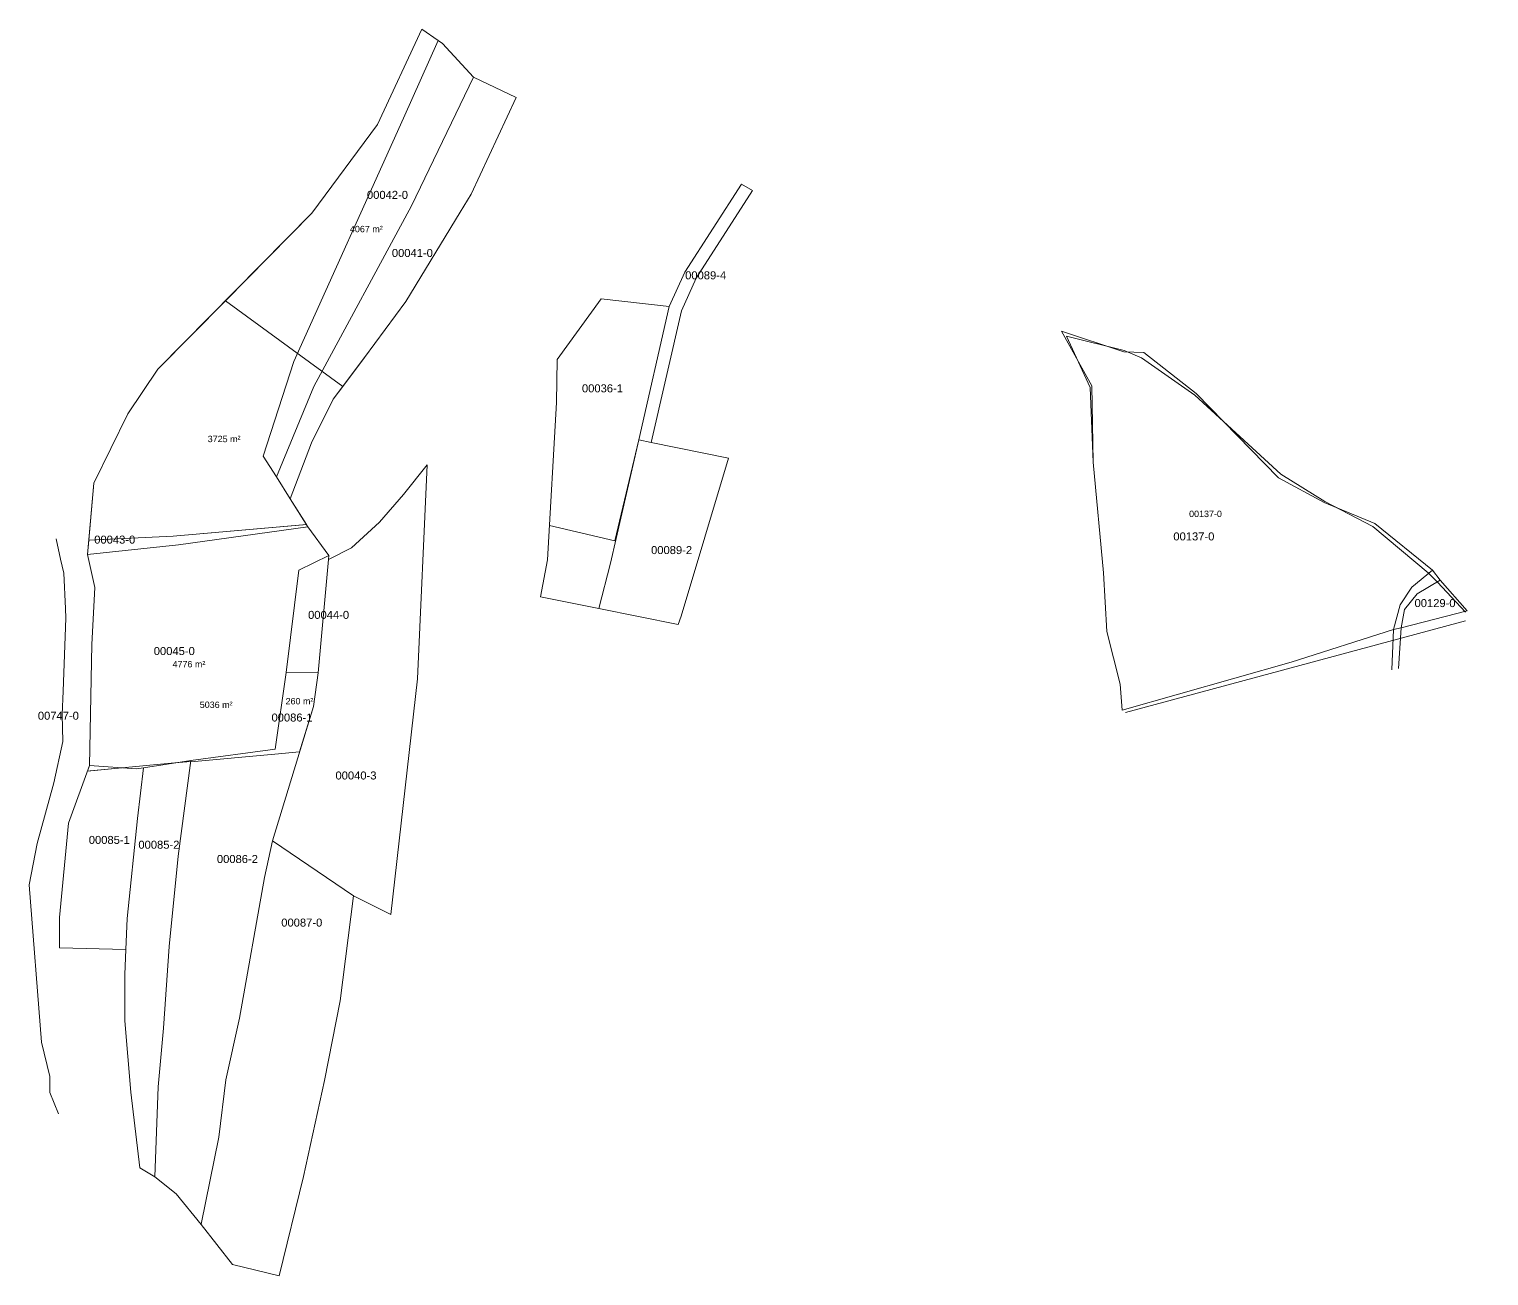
# Model space of a CAD drawing. Header units: metres. Extents: x 7508073 to 7509347, y 4690423 to 4692159.
# Drawn here: x 7508322.7 to 7508778.6, y 4690949.5 to 4691338.8 of the extents above; entities that cross this region are included whole.
import ezdxf

# ---------------------------------------------------------------- set-up
doc = ezdxf.new("R2010")
doc.units = ezdxf.units.M
for name, color, linetype, lineweight in [('ndajet', 1, 'Continuous', 0), ('Ndarjet', 1, 'Continuous', 0), ('nr baze', 7, 'Continuous', 0), ('Nr Parceles Baze', 7, 'Continuous', 0), ('Nr-Kojshi', 251, 'Continuous', 0), ('parc fqinje', 251, 'Continuous', 0), ('Parc-Kojshi', 251, 'Continuous', 0), ('Parcela Baze', 7, 'Continuous', 0), ('ParcReNet_12', 5, 'Continuous', 0), ('rregullimi', 1, 'Continuous', 0), ('sip', 1, 'Continuous', 0)]:
    doc.layers.add(name, color=color, linetype=linetype, lineweight=lineweight)
doc.styles.get("Standard").update_dxf_attribs({"font": 'arial.ttf'})

msp = doc.modelspace()

# ---------------------------------------------------------------- linework, layer by layer
at = {"layer": 'ndajet', "elevation": 661.933, "flags": 128}
msp.add_lwpolyline([(7508665.032, 4691125.414), (7508771.292, 4691154.007)], dxfattribs=at)
at = {"layer": 'Ndarjet', "flags": 128}
for points, elevation in [([(7508420.601, 4691227.219), (7508383.967, 4691253.971)], 660.792), ([(7508646.653, 4691242.927), (7508664.708, 4691238.444), (7508670.05, 4691236.159), (7508686.711, 4691224.437), (7508713.564, 4691199.827), (7508727.382, 4691191.313), (7508742.367, 4691183.405), (7508759.657, 4691168.969), (7508762.571, 4691166.036), (7508771.281, 4691156.71)], 658.17), ([(7508646.653, 4691242.927), (7508654.011, 4691226.813), (7508654.963, 4691203.527)], 658.17), ([(7508409.388, 4691184.074), (7508367.687, 4691180.442), (7508341.513, 4691179.154)], 661.236)]:
    msp.add_lwpolyline(points, dxfattribs=dict(at, elevation=elevation))
msp.add_lwpolyline([(7508485.141, 4691183.793), (7508505.582, 4691178.955), (7508513.05, 4691210.508)], dxfattribs=at)
at = {"layer": 'parc fqinje'}
for points in [[(7508756.222, 4691162.395), (7508763.402, 4691166.735)], [(7508760.922, 4691169.825), (7508763.402, 4691166.735)], [(7508763.402, 4691166.735), (7508771.812, 4691157.085)], [(7508752.272, 4691157.495), (7508756.222, 4691162.395)], [(7508751.162, 4691151.796), (7508752.272, 4691157.495)], [(7508751.162, 4691151.796), (7508771.812, 4691157.085)], [(7508748.812, 4691151.296), (7508748.311, 4691138.657)], [(7508751.162, 4691151.796), (7508748.812, 4691151.296)], [(7508750.371, 4691139.146), (7508751.162, 4691151.796)]]:
    msp.add_lwpolyline(points, dxfattribs=at)
at = {"layer": 'Parc-Kojshi'}
for points in [[(7508332.496, 4691173.239), (7508331.063, 4691179.582)], [(7508333.482, 4691168.872), (7508332.496, 4691173.239)], [(7508334.008, 4691157.872), (7508333.482, 4691168.872)], [(7508334.152, 4691154.872), (7508334.008, 4691157.872)], [(7508333.262, 4691132.053), (7508334.152, 4691154.872)], [(7508332.942, 4691124.703), (7508333.262, 4691132.053)], [(7508333.141, 4691116.324), (7508332.942, 4691124.703)], [(7508330.351, 4691103.434), (7508333.141, 4691116.324)], [(7508325.131, 4691084.415), (7508330.351, 4691103.434)], [(7508322.671, 4691071.535), (7508325.131, 4691084.415)], [(7508326.54, 4691022.367), (7508322.671, 4691071.535)], [(7508329.09, 4691011.747), (7508326.54, 4691022.367)], [(7508329.09, 4691006.727), (7508329.09, 4691011.747)], [(7508331.78, 4691000.047), (7508329.09, 4691006.727)]]:
    msp.add_lwpolyline(points, dxfattribs=at)
at = {"layer": 'Parc-Kojshi', "flags": 128}
msp.add_lwpolyline([(7508398.65, 4691085.263), (7508423.958, 4691068.162), (7508419.839, 4691035.294), (7508414.877, 4691010.456), (7508408.394, 4690980.491), (7508400.793, 4690949.455), (7508386.148, 4690953.007), (7508376.348, 4690965.447), (7508376.368, 4690965.557), (7508381.889, 4690992.706), (7508384.109, 4691010.615), (7508388.369, 4691029.875), (7508396.13, 4691073.883), (7508398.65, 4691085.263)], dxfattribs=at)
at = {"layer": 'Parcela Baze', "flags": 128}
for points in [[(7508404.223, 4691192.058), (7508409.742, 4691183.339), (7508369.332, 4691177.721), (7508340.882, 4691174.732), (7508342.903, 4691197.001), (7508353.434, 4691218.609), (7508362.824, 4691232.598), (7508410.976, 4691281.274), (7508431.497, 4691309.012), (7508445.338, 4691338.76), (7508450.398, 4691335.18), (7508439.537, 4691311.022), (7508405.344, 4691234.996), (7508395.793, 4691205.378), (7508399.873, 4691198.928), (7508404.223, 4691192.058)], [(7508461.488, 4691323.83), (7508442.066, 4691283.563), (7508411.614, 4691227.227), (7508399.873, 4691198.928), (7508395.793, 4691205.378), (7508405.344, 4691234.996), (7508439.537, 4691311.022), (7508450.398, 4691335.18), (7508451.728, 4691334.25), (7508461.488, 4691323.83)], [(7508474.797, 4691317.42), (7508460.716, 4691287.202), (7508457.313, 4691281.623), (7508440.265, 4691253.674), (7508427.354, 4691236.275), (7508417.624, 4691223.226), (7508410.853, 4691209.567), (7508404.223, 4691192.058), (7508399.873, 4691198.928), (7508411.614, 4691227.227), (7508442.066, 4691283.563), (7508461.488, 4691323.83), (7508474.797, 4691317.42)], [(7508548.635, 4691288.422), (7508531.017, 4691261.012), (7508526.404, 4691250.845), (7508516.972, 4691209.714), (7508513.05, 4691210.508), (7508522.595, 4691252.131), (7508527.495, 4691262.93), (7508545.156, 4691290.408), (7508548.635, 4691288.422)], [(7508500.591, 4691157.87), (7508482.397, 4691161.541), (7508484.522, 4691173.086), (7508487.364, 4691222.214), (7508487.534, 4691235.573), (7508501.275, 4691254.512), (7508522.595, 4691252.131), (7508513.05, 4691210.508), (7508504.212, 4691171.965), (7508500.591, 4691157.87)], [(7508645.125, 4691244.476), (7508664.515, 4691238.055), (7508670.815, 4691237.815), (7508687.134, 4691224.955), (7508712.833, 4691198.635), (7508727.183, 4691190.965), (7508742.993, 4691184.435), (7508760.922, 4691169.825), (7508754.522, 4691164.465), (7508750.912, 4691159.045), (7508748.812, 4691151.296), (7508716.801, 4691141.038), (7508664.071, 4691126.141), (7508663.421, 4691134.18), (7508659.202, 4691150.65), (7508658.222, 4691168.989), (7508654.963, 4691203.527), (7508654.534, 4691227.386), (7508645.125, 4691244.476)], [(7508513.05, 4691210.508), (7508516.972, 4691209.714), (7508541.121, 4691204.825), (7508526.292, 4691155.465), (7508525.369, 4691152.871), (7508500.591, 4691157.87), (7508504.212, 4691171.965), (7508513.05, 4691210.508)], [(7508416.152, 4691173.191), (7508423.38, 4691176.79), (7508432.06, 4691184.83), (7508439.53, 4691193.43), (7508446.956, 4691202.74), (7508443.961, 4691135.849), (7508435.662, 4691062.254), (7508434.606, 4691062.787), (7508423.958, 4691068.162), (7508398.65, 4691085.263), (7508411.45, 4691127.241), (7508412.881, 4691137.761), (7508416.152, 4691173.191)], [(7508409.742, 4691183.339), (7508416.262, 4691174.389), (7508406.882, 4691169.779), (7508402.931, 4691137.869), (7508399.51, 4691113.941), (7508373.179, 4691110.41), (7508358.345, 4691108.123), (7508356.161, 4691107.763), (7508341.501, 4691108.784), (7508342.282, 4691146.602), (7508343.162, 4691164.362), (7508340.882, 4691174.732), (7508369.332, 4691177.721), (7508409.742, 4691183.339)], [(7508763.402, 4691166.735), (7508771.812, 4691157.085), (7508751.162, 4691151.796), (7508752.272, 4691157.495), (7508756.222, 4691162.395), (7508763.402, 4691166.735)], [(7508402.931, 4691137.869), (7508412.881, 4691137.761), (7508411.45, 4691127.241), (7508398.65, 4691085.263), (7508396.13, 4691073.883), (7508388.369, 4691029.875), (7508384.109, 4691010.615), (7508381.889, 4690992.706), (7508376.368, 4690965.557), (7508376.348, 4690965.447), (7508368.549, 4690975.077), (7508361.909, 4690980.347), (7508362.939, 4691008.496), (7508364.619, 4691026.805), (7508366.37, 4691052.325), (7508369.22, 4691080.534), (7508373.179, 4691110.41), (7508399.51, 4691113.941), (7508402.931, 4691137.869)], [(7508358.345, 4691108.123), (7508356.509, 4691092.296), (7508353.23, 4691060.99), (7508352.886, 4691051.323), (7508332.16, 4691051.844), (7508332.161, 4691061.345), (7508334.931, 4691090.794), (7508341.501, 4691108.784), (7508356.161, 4691107.763), (7508358.345, 4691108.123)], [(7508357.205, 4690983.174), (7508354.419, 4691006.826), (7508352.558, 4691029.067), (7508352.594, 4691043.538), (7508352.886, 4691051.323), (7508353.23, 4691060.99), (7508356.509, 4691092.296), (7508358.345, 4691108.123), (7508373.179, 4691110.41), (7508369.22, 4691080.534), (7508366.37, 4691052.325), (7508364.619, 4691026.805), (7508362.939, 4691008.496), (7508361.909, 4690980.347), (7508357.205, 4690983.174)]]:
    msp.add_lwpolyline(points, dxfattribs=at)
msp.add_lwpolyline([(7508416.152, 4691173.191), (7508416.262, 4691174.389), (7508406.882, 4691169.779), (7508402.931, 4691137.869), (7508412.881, 4691137.761)], close=True, dxfattribs=at)
at = {"layer": 'Parcela Baze', "elevation": 665.302, "flags": 128}
msp.add_lwpolyline([(7508407.127, 4691113.065), (7508399.382, 4691112.372), (7508373.123, 4691109.985)], dxfattribs=at)
at = {"layer": 'ParcReNet_12', "flags": 128}
msp.add_lwpolyline([(7508402.931, 4691137.869), (7508399.51, 4691113.941), (7508373.179, 4691110.41), (7508373.139, 4691110.104), (7508368.178, 4691109.639), (7508361.505, 4691109.006), (7508351.645, 4691108.078), (7508340.882, 4691107.089), (7508341.501, 4691108.784), (7508342.282, 4691146.602), (7508343.162, 4691164.362), (7508340.882, 4691174.732), (7508342.903, 4691197.001), (7508353.434, 4691218.609), (7508362.824, 4691232.598), (7508410.976, 4691281.274), (7508431.497, 4691309.012), (7508445.338, 4691338.76), (7508450.398, 4691335.18), (7508451.728, 4691334.25), (7508461.488, 4691323.83), (7508474.797, 4691317.42), (7508460.716, 4691287.202), (7508457.313, 4691281.623), (7508440.265, 4691253.674), (7508427.354, 4691236.275), (7508417.624, 4691223.226), (7508410.853, 4691209.567), (7508404.223, 4691192.058), (7508409.742, 4691183.339), (7508416.262, 4691174.389), (7508416.152, 4691173.191), (7508412.881, 4691137.761), (7508402.931, 4691137.869), (7508402.931, 4691137.869)], dxfattribs=at)
at = {"layer": 'rregullimi', "flags": 128}
msp.add_lwpolyline([(7508340.882, 4691107.089), (7508341.726, 4691107.143), (7508351.645, 4691108.078), (7508361.505, 4691109.006), (7508368.178, 4691109.639), (7508370.038, 4691109.815), (7508373.139, 4691110.104)], dxfattribs=at)
at = {"layer": 'sip', "flags": 128}
for points in [[(7508457.313, 4691281.623), (7508460.716, 4691287.202), (7508474.797, 4691317.42), (7508461.488, 4691323.83), (7508451.728, 4691334.25), (7508450.398, 4691335.18), (7508445.338, 4691338.76), (7508431.497, 4691309.012), (7508410.976, 4691281.274), (7508383.967, 4691253.971), (7508420.601, 4691227.219), (7508427.354, 4691236.275), (7508440.265, 4691253.674)], [(7508417.624, 4691223.226), (7508420.601, 4691227.219), (7508383.967, 4691253.971), (7508362.824, 4691232.598), (7508353.434, 4691218.609), (7508342.903, 4691197.001), (7508341.282, 4691179.143), (7508367.687, 4691180.442), (7508409.283, 4691184.065), (7508404.223, 4691192.058), (7508410.853, 4691209.567)], [(7508416.152, 4691173.191), (7508416.262, 4691174.389), (7508409.742, 4691183.339), (7508409.283, 4691184.065), (7508367.687, 4691180.442), (7508341.282, 4691179.143), (7508340.882, 4691174.732), (7508343.162, 4691164.362), (7508342.282, 4691146.602), (7508341.501, 4691108.784), (7508340.882, 4691107.089), (7508351.645, 4691108.078), (7508361.505, 4691109.006), (7508368.178, 4691109.639), (7508370.038, 4691109.815), (7508373.139, 4691110.104), (7508373.179, 4691110.41), (7508399.51, 4691113.941), (7508402.931, 4691137.869), (7508412.881, 4691137.761)]]:
    msp.add_lwpolyline(points, close=True, dxfattribs=at)
at = {"layer": 'sip', "color": 252, "flags": 128}
msp.add_lwpolyline([(7508411.45, 4691127.241), (7508412.881, 4691137.761), (7508402.931, 4691137.869), (7508399.51, 4691113.941), (7508373.179, 4691110.41), (7508373.139, 4691110.104), (7508373.123, 4691109.985), (7508399.382, 4691112.372), (7508407.127, 4691113.065)], close=True, dxfattribs=at)

# ---------------------------------------------------------------- texts
at = {"layer": 'nr baze'}
msp.add_text('00137-0', height=2, dxfattribs=at).set_placement((7508684.943, 4691186.397))
at = {"layer": 'Nr Parceles Baze'}
for s, p in [('00044-0', (7508409.777, 4691154.603)), ('00045-0', (7508361.578, 4691143.312)), ('00085-1', (7508341.289, 4691084.325)), ('00085-2', (7508356.774, 4691082.828))]:
    msp.add_text(s, height=2.5, dxfattribs=at).set_placement(p)
at = {"layer": 'Nr-Kojshi'}
for s, p in [('00747-0', (7508325.38, 4691123.114)), ('00086-1', (7508398.35, 4691122.548)), ('00040-3', (7508418.332, 4691104.452)), ('00086-2', (7508381.297, 4691078.368)), ('00087-0', (7508401.4, 4691058.511))]:
    msp.add_text(s, height=2.5, dxfattribs=at).set_placement(p)
at = {"layer": 'Parcela Baze'}
for s, p in [('00042-0', (7508428.166, 4691285.769)), ('00041-0', (7508435.946, 4691267.626)), ('00089-4', (7508527.546, 4691260.653)), ('00036-1', (7508495.311, 4691225.351)), ('00043-0', (7508342.983, 4691178.109)), ('00137-0', (7508680.029, 4691179.11)), ('00089-2', (7508516.904, 4691174.846)), ('00129-0', (7508755.359, 4691158.293))]:
    msp.add_text(s, height=2.5, dxfattribs=at).set_placement(p)
at = {"layer": 'sip', "color": 6}
msp.add_text('5036 m²', height=2, dxfattribs=at).set_placement((7508375.94, 4691126.786))
at = {"layer": 'sip', "char_height": 2, "attachment_point": 1}
for s, insert in [('4067 m²', (7508422.857, 4691277.349)), ('3725 m²', (7508378.427, 4691211.795)), ('4776 m²', (7508367.442, 4691141.456))]:
    msp.add_mtext_dynamic_manual_height_columns(s, width=14.71117, gutter_width=1, heights=[0], dxfattribs=dict(at, insert=insert))
at = {"layer": 'sip', "color": 252, "insert": (7508402.748, 4691129.916), "char_height": 2, "attachment_point": 1}
msp.add_mtext_dynamic_manual_height_columns('260 m²', width=14.71117, gutter_width=1, heights=[0], dxfattribs=at)

doc.saveas('drawing.dxf')
